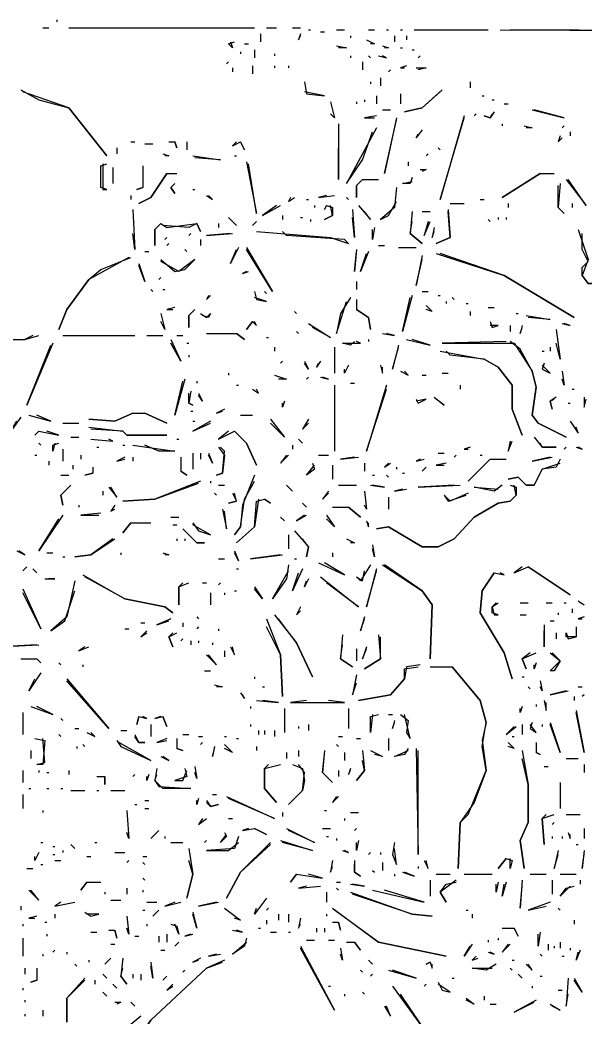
# Model space of a CAD drawing. Extents: x 0 to 16407, y 159 to 1115.
# Drawn here: x 1084.4 to 1155.1, y 842.6 to 967.5 of the extents above; entities that cross this region are included whole.
import ezdxf

# ---------------------------------------------------------------- set-up
doc = ezdxf.new("R2010")
doc.units = 0
doc.layers.add('RASTER_VECTOR_LINEWORK', color=5, linetype='CONTINUOUS')

msp = doc.modelspace()

# ---------------------------------------------------------------- linework, layer by layer
at = {"layer": 'RASTER_VECTOR_LINEWORK'}
for points in [[(1089, 967.5), (1089, 967.25)], [(1087.25, 966.5), (1088, 966.5)], [(1090.5, 966.5), (1113.75, 966.5)], [(1114.5, 965.75), (1114.5, 964.75)], [(1115.25, 966.5), (1116.5, 966.5)], [(1118.5, 966.5), (1119.5, 966.5)], [(1119.5, 965.75), (1119.25, 965), (1119.5, 965.5)], [(1120.5, 966.25), (1120.75, 966.25)], [(1122, 966), (1122.5, 966)], [(1124, 966.25), (1125, 966.25)], [(1125.75, 965.5), (1125.75, 965.25)], [(1128, 966.25), (1128.75, 966.25)], [(1130.25, 966.25), (1130.5, 966.25)], [(1131.25, 965.5), (1131.25, 964.75)], [(1132, 966.25), (1132.25, 966.25)], [(1132.75, 965.5), (1132.75, 965)], [(1133.75, 966.25), (1143, 966.25)], [(1144.5, 966.25), (1249.25, 965.75), (1250.5, 965), (1249.25, 749.75), (1250.5, 965), (1249.25, 965.75), (1145.75, 966.25)], [(1110.75, 964.75), (1111, 964), (1110.5, 964.5), (1111.25, 964.75)], [(1112.5, 964.5), (1113, 964.5)], [(1124, 964.25), (1125.25, 964), (1124.25, 964)], [(1127.75, 965), (1128.75, 964.5), (1128.25, 964.5)], [(1129.75, 964.25), (1130.5, 964), (1130, 964)], [(1112, 963.5), (1112, 963.25)], [(1113.75, 963.75), (1113.75, 962.75)], [(1116.25, 963.25), (1116.25, 963)], [(1125.75, 963), (1125.75, 962.75)], [(1128, 963), (1128.25, 962.75)], [(1129.25, 963), (1130.25, 962.75), (1129.75, 963)], [(1132, 964), (1132.25, 964)], [(1133.5, 963.75), (1133.75, 963.75)], [(1134.5, 963), (1134.25, 962.75)], [(1110.5, 962.25), (1110.25, 962)], [(1113.5, 961.75), (1113.5, 960.75)], [(1116.25, 961.75), (1116.25, 961.5)], [(1118, 961.75), (1118, 961.5)], [(1127.25, 962.25), (1127.25, 961.25)], [(1132.75, 961.75), (1132, 961.5), (1132.5, 961.5)], [(1111, 961.5), (1111, 961)], [(1130.75, 961.25), (1130.5, 961)], [(1134, 961.5), (1135.25, 961.5), (1134.25, 961.25)], [(1120, 959.75), (1120.25, 958.25), (1122.5, 958), (1120, 958.5)], [(1128.25, 959.75), (1128.25, 959.5)], [(1129.5, 960.25), (1129.5, 959.25)], [(1140.75, 959.75), (1140.75, 959)], [(1084.5, 958.75), (1086.75, 957.5), (1090.5, 956.5), (1095.25, 950.5), (1090.5, 956.5), (1084.75, 958.5)], [(1129, 958), (1129, 957)], [(1132, 958.25), (1132, 957)], [(1137.25, 958.75), (1134.75, 956.5), (1132.5, 956), (1134.75, 956.5), (1137, 958.5)], [(1142.25, 958), (1142.5, 958)], [(1123.25, 957.25), (1123.75, 955.25), (1123.25, 955.75)], [(1126.5, 957.25), (1126.5, 957)], [(1127.5, 957.5), (1127.5, 957.25)], [(1143.5, 957.5), (1143.75, 957.5)], [(1145, 957), (1145.5, 957)], [(1129, 955.5), (1127.5, 955.25), (1128.75, 955.25)], [(1129.75, 956.25), (1130.75, 956.25)], [(1140, 955.5), (1137, 945), (1140, 955.25)], [(1141.5, 955.75), (1141.25, 955.5)], [(1143.75, 956), (1143.25, 955.25), (1142.5, 955.5), (1143.25, 955.25), (1143.5, 955.75)], [(1148.5, 956.25), (1152.5, 955.25), (1148.75, 956.25)], [(1124.25, 954.5), (1124.25, 947.5), (1124.25, 951.5)], [(1131.5, 955.25), (1130, 948.25), (1131.5, 955)], [(1144.75, 954.5), (1144.75, 954.25)], [(1147.5, 954.25), (1148.5, 954), (1147.75, 954)], [(1152.5, 954.25), (1152.25, 954)], [(1129, 954), (1125.25, 947), (1127.25, 950), (1128.5, 953.5)], [(1134.75, 953.75), (1134, 952.75), (1134.25, 953.25)], [(1152, 953), (1151.75, 952.25), (1152.25, 952.75)], [(1153.25, 953.5), (1153.25, 953)], [(1098.25, 952.25), (1098.75, 952.25)], [(1100, 952), (1101, 952)], [(1103, 952.25), (1103.75, 952.25), (1104, 951.5), (1103.75, 952.25)], [(1105.25, 952.25), (1105.25, 951.25)], [(1111.5, 952.25), (1111, 951.75), (1112, 952.25), (1112.5, 951.25), (1112, 952.25)], [(1096.5, 951.5), (1096.5, 950.75)], [(1102.25, 950.75), (1103, 950.5), (1102.5, 950.5)], [(1106, 950.5), (1109.5, 950), (1106.25, 950.25)], [(1111.25, 950.5), (1111.5, 950.5)], [(1135.5, 950.75), (1135.25, 950.5)], [(1136.75, 951.5), (1137, 951.25)], [(1094.75, 949.5), (1094.75, 946.25), (1095.25, 946.25), (1094.5, 946.5), (1094.5, 949.25), (1095.25, 949.5)], [(1099.75, 949.25), (1099.75, 946.5), (1099, 946.25), (1099.75, 946.5)], [(1112.75, 949.75), (1114, 943.25), (1113, 949.5)], [(1133, 949.75), (1133, 949.25)], [(1096, 949), (1096, 947)], [(1102.75, 948.25), (1100.75, 945.25), (1099.25, 944.5), (1100.75, 945.25), (1102.75, 948.25), (1104, 948.25)], [(1134.5, 948.75), (1135.25, 948.75), (1134.75, 948.5)], [(1149.5, 948.25), (1144.75, 945.25), (1149.5, 948.25), (1151.25, 948.25)], [(1103.75, 947), (1103.25, 946.5), (1103.75, 945.75), (1103.25, 946.5)], [(1127.25, 947.5), (1126.5, 946.75), (1126.5, 945.25), (1126.5, 946.75), (1127.25, 947.5), (1129.25, 947.5)], [(1133.5, 947.75), (1133.25, 947), (1132.25, 947), (1133.5, 947.25)], [(1152, 947), (1151.75, 944), (1152.5, 943.25), (1151.75, 944), (1151.75, 946.75)], [(1152.75, 947.5), (1155.25, 944.25), (1153, 947.5)], [(1098.25, 945.5), (1098.25, 945)], [(1106, 946.25), (1106.25, 946.25)], [(1107.75, 945.5), (1108.5, 945), (1108, 945.5)], [(1122.75, 945.5), (1121.75, 945.25), (1123.75, 945.5)], [(1131.5, 946.5), (1131.25, 944), (1129.5, 942.5), (1130.5, 943), (1131.5, 944.75)], [(1116.5, 944.25), (1114.75, 943), (1117, 944.25)], [(1118.25, 945.25), (1118, 944.75), (1118.75, 945.25)], [(1120.25, 945), (1120.5, 945)], [(1121.25, 944.25), (1121.25, 944)], [(1122.75, 944.25), (1122.5, 943.75), (1122.75, 944.25), (1123.5, 944), (1123.5, 943), (1122.5, 942.5), (1123.5, 943), (1123.25, 944.25)], [(1125.25, 945.25), (1125.5, 945)], [(1126.75, 944.25), (1128.25, 942.5), (1127.5, 943.5)], [(1138.25, 944.5), (1140, 944.5)], [(1142, 945), (1142.5, 945)], [(1145.5, 944.5), (1145.5, 944)], [(1153.5, 944.5), (1153.5, 944)], [(1098.5, 943.75), (1098.75, 938.75), (1098.5, 940.75)], [(1117.25, 943), (1117.25, 942.5)], [(1126, 943.75), (1126.25, 940.25), (1126, 942.75)], [(1133.5, 943.5), (1133.25, 940.75), (1134.75, 939.5), (1133.25, 940.75), (1133.5, 942.25)], [(1134.75, 943.5), (1135.75, 943.5)], [(1138, 943.75), (1138.25, 940.25), (1136.5, 939.5), (1138.25, 940.25), (1138, 943.5)], [(1102, 942), (1101.25, 941.25), (1101.25, 939.25), (1101.25, 941.25), (1102, 942), (1102.75, 941.5), (1106.5, 942), (1107, 941), (1106.5, 942), (1105.5, 941.5), (1102.25, 941.75)], [(1109.25, 942), (1109.25, 941.5)], [(1110.5, 942.75), (1111.5, 941.75)], [(1114, 942.25), (1113.5, 941.75)], [(1119.5, 942.75), (1119.75, 942.75)], [(1120.75, 942.5), (1120.75, 942.25)], [(1135.5, 942.25), (1135, 940.5), (1135.75, 942.25)], [(1143, 942.5), (1143.25, 942.25)], [(1144.25, 942.75), (1144.25, 942.5)], [(1145.25, 942.75), (1145.25, 942.5)], [(1105.75, 940.75), (1105.5, 940.5)], [(1110.75, 940.75), (1107.75, 940.5), (1111, 940.75)], [(1114, 941), (1123.25, 940.25), (1125.5, 939.5), (1125, 940), (1117.75, 940.5), (1117.25, 941)], [(1128.75, 941.5), (1128.5, 940), (1128.5, 941.25)], [(1136.25, 941.5), (1136, 940.25), (1136.25, 941)], [(1154.25, 941.25), (1155.5, 937.5), (1154.75, 935.5), (1155.5, 934.5), (1157.5, 934.5), (1159, 933.25), (1161.25, 933.5), (1159, 933.25), (1157.5, 934.5), (1155.5, 934.5), (1154.75, 935.5), (1154.75, 936.5), (1155.5, 937.25), (1154.75, 938.75), (1154.75, 940.75)], [(1102.75, 940.25), (1102.5, 940)], [(1103, 939.5), (1102.75, 939.25)], [(1107, 940), (1107, 939.25)], [(1129.25, 939.25), (1130, 939.25)], [(1100, 938.5), (1100.5, 938.5)], [(1105, 938.75), (1105.25, 938.5)], [(1111.75, 939), (1110.75, 937), (1111.5, 938.75)], [(1112.75, 939), (1116, 933.5), (1112.75, 938.75)], [(1126.5, 938.75), (1126.25, 936), (1126.5, 938.5)], [(1128, 938.5), (1127, 936), (1127.75, 938.25)], [(1131.75, 939), (1134, 939)], [(1134.75, 938), (1134, 934.25), (1134.75, 937.5)], [(1136.5, 938.25), (1145, 935.5), (1153.75, 930.25), (1145, 935.5), (1137, 938.25)], [(1098, 937.75), (1093, 935), (1090.25, 931.25), (1089.25, 928.75), (1090.25, 931.25), (1093, 935), (1094.5, 936.25), (1098.25, 937.75)], [(1099.25, 937), (1100, 934.75), (1099.25, 936.75)], [(1102, 937.5), (1103.75, 936), (1105, 936.25), (1106.25, 937.5), (1104.25, 936), (1102, 937.25)], [(1112.75, 936), (1112.25, 935.75), (1113, 936)], [(1102, 935.25), (1101.75, 935)], [(1126.5, 934.75), (1126.5, 933.75)], [(1100.75, 933.75), (1101, 933.5)], [(1102.25, 933.75), (1102.5, 933.75)], [(1108, 933), (1107.75, 932.5), (1108.25, 933)], [(1113.75, 933.5), (1114, 932.5), (1115.25, 932.25), (1113.75, 932.75)], [(1115, 933.5), (1115.25, 933.25)], [(1133.5, 933), (1132.25, 928.5), (1133.25, 932.75)], [(1134.75, 933.5), (1135.5, 933.5)], [(1136.75, 933), (1137, 933)], [(1125.75, 932.75), (1124.5, 930.75), (1124, 928.25), (1125.25, 932.25)], [(1126.5, 932.5), (1126.5, 931.25), (1128, 930.25), (1128.25, 928.75), (1128, 930.25), (1126.5, 931.25)], [(1135.25, 931.75), (1136, 931), (1135.25, 931.25)], [(1137.75, 932.25), (1137.75, 932)], [(1138.5, 932.75), (1138.75, 932.5)], [(1140.25, 932), (1140.5, 932)], [(1102, 930.75), (1102.5, 928.75), (1102, 929.75)], [(1103.75, 931.5), (1102.75, 931.25), (1103.5, 931.25)], [(1106.25, 931.25), (1105.5, 930.5), (1105.5, 929), (1105.5, 930.5)], [(1107, 930.75), (1107.75, 930.25), (1108.25, 930.75), (1108, 930.25), (1107.25, 930.5)], [(1118.75, 931), (1119, 930.75)], [(1140.75, 931), (1140.75, 930.5)], [(1143, 931.5), (1143.75, 931.5)], [(1146.5, 930.75), (1146.75, 930.75)], [(1147.75, 930.5), (1150.75, 930), (1148, 930.25)], [(1113.5, 929.75), (1112.75, 928.75), (1113.5, 929.75), (1114, 929.25), (1113.75, 929.75)], [(1120.5, 929.5), (1123.25, 927.75), (1121, 929)], [(1143.25, 929.75), (1143.5, 929), (1144.25, 929.25), (1143.25, 929.25)], [(1145.75, 929.25), (1145.75, 928.5)], [(1147.25, 929.25), (1147, 928.25), (1147.25, 929)], [(1152.25, 929.5), (1153.25, 929.25), (1152.5, 929.5)], [(1086, 928), (1085, 927.5), (1071, 927.25), (1085, 927.5), (1086.75, 928)], [(1089.75, 928), (1098.75, 928)], [(1100.25, 928), (1102.25, 928)], [(1104, 928), (1104.75, 928)], [(1107.75, 928.25), (1111.5, 928.25), (1112.5, 927.5), (1111.5, 928.25)], [(1119, 928.5), (1119.25, 928.25)], [(1129.75, 928.25), (1131.25, 928), (1130.25, 928.25)], [(1151.5, 928.75), (1152, 925), (1151.5, 927)], [(1088.5, 927), (1085.25, 919.25), (1088.25, 926.75)], [(1103.25, 927.5), (1104.5, 924.75), (1103.25, 927)], [(1105.25, 927), (1105.5, 927)], [(1115.25, 927.75), (1115.5, 927.75)], [(1126.25, 927.25), (1125.75, 926.75), (1124.75, 927), (1127, 927), (1126.5, 927.25)], [(1128, 927.5), (1128, 927.25)], [(1131.75, 926.75), (1131, 923.75), (1131.75, 926.5)], [(1132.75, 927.5), (1135.75, 926.75), (1133.5, 927.5)], [(1145.25, 927.25), (1137.25, 927), (1146.25, 927), (1148.5, 923.5), (1149, 921.5), (1148.5, 918), (1149.25, 917), (1152.75, 915.25), (1149.25, 917), (1148.5, 918), (1149, 921.5), (1148.5, 923.5), (1147, 926.25), (1145.75, 927.25)], [(1105.5, 925.5), (1105.5, 925.25)], [(1116.25, 926.5), (1116.25, 926)], [(1123.75, 926.5), (1123.75, 923.25)], [(1137, 926), (1142.5, 925), (1144.25, 924), (1146, 921.75), (1146, 918.75), (1147.25, 915.5), (1146, 918.75), (1146, 921.75), (1144.25, 924), (1142.5, 925), (1138.25, 925.5), (1137.75, 926)], [(1149.75, 926), (1150, 926)], [(1150.75, 926.5), (1150.75, 926)], [(1117.25, 924.75), (1117, 924.5)], [(1120, 924.75), (1120.5, 923.75), (1120, 924.5)], [(1122, 924.75), (1121.5, 924), (1121.75, 924.5)], [(1125.5, 924.25), (1125, 923.25), (1125, 923.75)], [(1129.5, 924.25), (1129.75, 923.25), (1129.75, 924)], [(1150, 924.5), (1149.75, 923.75), (1150.75, 923.25), (1149.75, 924.25)], [(1110.5, 923.25), (1110.5, 923)], [(1116.25, 923), (1117.75, 922.5), (1116.75, 922.5)], [(1132, 923.5), (1133, 923), (1132.5, 923.5)], [(1134.75, 923), (1135.25, 923)], [(1137.25, 923.25), (1138, 923.25)], [(1152.25, 923.5), (1152.5, 921.75), (1152.25, 922.5)], [(1105, 922.5), (1103.75, 918), (1104.75, 922.25)], [(1106.5, 922.25), (1106.5, 922)], [(1111.5, 921.75), (1111.75, 921.75)], [(1120.5, 922.75), (1120.25, 922.5)], [(1122, 922.75), (1123, 922.5), (1122.25, 922.75)], [(1123.75, 921.75), (1123.75, 913.5)], [(1125.75, 922), (1126.25, 922)], [(1130.25, 921.75), (1127.75, 913.5), (1130.25, 921.25)], [(1139.5, 921.75), (1139.5, 921.25)], [(1105.75, 921), (1105.5, 919.5), (1106, 919.25), (1105.5, 919.5), (1105.5, 920.75)], [(1106.75, 920.75), (1107.25, 919.75), (1106.75, 920.5)], [(1113.5, 921.25), (1114.25, 920.75), (1114, 921.25)], [(1153.5, 921.25), (1153.75, 921.25)], [(1117.5, 919.75), (1117.25, 919), (1117.25, 919.5)], [(1134, 920), (1134.25, 919.5), (1135.25, 920), (1134, 919.75)], [(1136.25, 920.25), (1137.5, 919.25), (1136.5, 920)], [(1151.5, 920.25), (1150.75, 919.75), (1151, 918.75), (1150.75, 919.75), (1151.25, 920)], [(1153, 919.5), (1153.25, 919.5)], [(1155, 920.25), (1155, 919), (1155.25, 920)], [(1085.5, 918), (1088.25, 917.25), (1086.5, 918)], [(1098.5, 918.25), (1096.25, 917.25), (1093, 917.5), (1096.25, 917.25), (1098.5, 918.25), (1100, 918.25), (1102.75, 917), (1100, 918.25)], [(1105.75, 918.5), (1106, 918.5)], [(1110, 918.75), (1109, 918.25), (1109.75, 918.5)], [(1112, 918), (1113.5, 918)], [(1084.5, 917.75), (1083.25, 916), (1084, 917.25)], [(1089.75, 917), (1091.75, 917)], [(1108.25, 917.25), (1106, 916), (1108.25, 917)], [(1106, 917.25), (1106.25, 917.25)], [(1115.75, 917.5), (1117.5, 915.25), (1115.75, 917)], [(1120.5, 917.5), (1119.75, 916.25), (1120.5, 917)], [(1153.25, 917.25), (1154.25, 915.75), (1154, 916.5)], [(1086.75, 916), (1086.25, 915.5), (1086.75, 916), (1089.25, 915.5), (1087.75, 916)], [(1093, 916.5), (1097.25, 916), (1097.75, 915.5), (1102.75, 915.5), (1097.75, 915.5), (1097.25, 916), (1093.25, 916.25)], [(1110.5, 916), (1109.25, 915), (1111.25, 916), (1112.75, 914.5), (1114, 911.75), (1112.75, 914.5), (1111.25, 916)], [(1086.75, 914.5), (1087, 914.25)], [(1088.75, 914.5), (1088.5, 913.5), (1088.5, 914.25), (1089.25, 914.5)], [(1090.75, 915.25), (1091.75, 915.25)], [(1093.25, 915), (1096, 914.75), (1095.5, 915)], [(1097.25, 914.25), (1097.5, 914.25)], [(1098.5, 914.25), (1103.75, 913.5), (1101.75, 913.5), (1100, 914.25)], [(1104, 915), (1104.25, 915)], [(1118.5, 914.25), (1118.5, 913.75)], [(1119.25, 915), (1119.75, 914.5)], [(1145.75, 914.75), (1145.5, 913.5), (1146, 914.75)], [(1148.75, 915.25), (1149.75, 914), (1151.5, 914), (1149.75, 914), (1149.5, 914.5)], [(1086.25, 913), (1086.5, 913)], [(1089.75, 913.75), (1089.75, 912.25)], [(1092, 913), (1092, 912.5)], [(1094, 914), (1094.25, 914)], [(1106, 913.25), (1106, 911.25)], [(1107, 913.25), (1107, 912.5)], [(1108, 913.25), (1108.5, 912), (1108, 913)], [(1109.25, 914), (1110, 913), (1109.75, 910.75), (1109, 910.5), (1109.75, 910.75), (1110, 913.5), (1109.5, 914)], [(1117.75, 913), (1117, 912), (1118, 913)], [(1121.75, 913), (1123, 913)], [(1136.75, 913.25), (1137.5, 913.25)], [(1139, 913), (1138.75, 912.75)], [(1140.75, 914), (1140, 913.75), (1140.5, 913.75)], [(1142, 913), (1142.25, 913)], [(1152.75, 914), (1152.5, 913.75)], [(1154, 914), (1154.75, 913.75), (1154.25, 914)], [(1088, 912.25), (1088, 911.75)], [(1091, 911.75), (1091, 911.25)], [(1097.5, 912.75), (1096.5, 912.25), (1097.5, 912.5)], [(1098.5, 912.75), (1098.5, 912.25)], [(1104.5, 912.75), (1104.5, 911), (1105.25, 910.5), (1104.5, 911)], [(1121, 912), (1121.25, 911.25), (1120.25, 910.5), (1121.25, 911.75)], [(1123.5, 911.75), (1123.5, 910)], [(1126.25, 912.75), (1124.5, 912.5), (1126.75, 912.75)], [(1127.5, 912), (1127.5, 911)], [(1130.5, 912), (1130, 911.5), (1130.75, 912)], [(1134.5, 912.5), (1134, 912.25), (1135, 912.5)], [(1137.75, 912), (1136.5, 911.75), (1137.5, 911.75)], [(1143.25, 912.5), (1140.5, 909.75), (1143.25, 912.5), (1145.25, 912.5)], [(1152, 912.5), (1151.5, 911.5), (1149.75, 911.25), (1148.75, 909.25), (1147.75, 909.25), (1146.75, 910.25), (1145.5, 910), (1146.75, 910.25), (1147.75, 909.25), (1148.75, 909.25), (1149.75, 911.25), (1152, 912)], [(1150.75, 912.75), (1148.5, 912.25), (1151, 912.75)], [(1089.5, 910.5), (1090.5, 910.5)], [(1093.5, 911.5), (1093.5, 910.75), (1092.5, 910.5), (1093.5, 910.75)], [(1113.75, 910.5), (1112.25, 906.75), (1112, 904), (1111.25, 903), (1112, 904), (1112.5, 907.5), (1113.75, 909.75)], [(1128.5, 910.5), (1128.75, 910.5)], [(1130.25, 910.5), (1130.5, 910.25)], [(1131.5, 911.5), (1131.5, 911.25)], [(1132.25, 910.75), (1132.5, 910.75)], [(1135.25, 911.5), (1134.75, 911)], [(1090.75, 909.25), (1089.5, 908), (1089.75, 906.75), (1089.5, 908), (1090.5, 909)], [(1107, 909.75), (1101.25, 907.5), (1097.25, 907.25), (1101.25, 907.5), (1106.75, 909.5)], [(1108.25, 909.75), (1108.25, 909.5)], [(1109.25, 909.25), (1110, 909.25)], [(1117.75, 909.25), (1118.5, 908.5)], [(1124.25, 909.25), (1126.5, 909.25)], [(1128.25, 909.25), (1130, 909), (1128.5, 909.25)], [(1145.75, 909.25), (1146.5, 909), (1146.5, 908), (1145.75, 907.25), (1144.25, 907), (1141.25, 905.25), (1138.75, 902.5), (1136.75, 901.5), (1134.75, 901.5), (1130.5, 904), (1129, 903.75), (1130.5, 904), (1134.75, 901.5), (1136.75, 901.5), (1138.75, 902.5), (1141.25, 905.25), (1144.25, 907), (1145.75, 907.25), (1146.5, 908), (1146.25, 909.25)], [(1138.75, 909.25), (1134.25, 909), (1139.5, 909.25)], [(1144.75, 909.25), (1143.75, 908.5), (1141.25, 909), (1144.25, 908.75)], [(1094.75, 908.5), (1094.75, 908)], [(1095.5, 909), (1096.5, 907.75), (1095.75, 909)], [(1108.75, 908.25), (1109, 908)], [(1111, 908.25), (1111.5, 907.25), (1110.5, 907), (1111.5, 907.25), (1111.25, 908.25)], [(1123, 908.5), (1122.25, 907.5), (1123, 908.25)], [(1127.5, 908.5), (1127.75, 906.25), (1127.5, 906.75)], [(1132.25, 908.75), (1131.25, 908.5), (1132.75, 908.75)], [(1140.5, 908.25), (1138.25, 907.25), (1137.5, 908), (1138, 907.25), (1140.25, 908)], [(1091.75, 906.75), (1091.75, 906.5)], [(1096.25, 906.75), (1095.75, 906), (1096.25, 906.25)], [(1114.25, 907.5), (1113.75, 904), (1111.5, 902), (1113.75, 904), (1114, 907.25), (1115, 907.5), (1115.75, 907), (1115, 907.5)], [(1119.75, 907), (1120.25, 906.5)], [(1130.5, 907.75), (1130.5, 906.25)], [(1089.75, 905.5), (1086.75, 901), (1089.25, 905)], [(1094.5, 905.75), (1092, 905.5), (1094.25, 905.5)], [(1109.75, 906.25), (1110.25, 903.75), (1110, 906)], [(1120, 905.5), (1119, 904.75), (1120.25, 905.5)], [(1122.75, 905.5), (1123.75, 904), (1122.75, 905)], [(1123.5, 906.5), (1125.5, 906.5), (1127, 905.25), (1125.5, 906.5)], [(1098.25, 904.5), (1097.25, 903.25), (1098.25, 904.5), (1100.75, 904.5)], [(1103.25, 905.25), (1104.25, 905.25)], [(1103.5, 904.25), (1104, 904.25)], [(1106, 904.5), (1106.75, 903.5), (1108.25, 903), (1106, 904.25)], [(1117, 905.25), (1117.5, 904.75)], [(1127.75, 904.75), (1128, 904), (1128, 904.5)], [(1104.75, 903.75), (1106.5, 902), (1107.5, 902), (1106.5, 902)], [(1118, 903), (1118, 901.25)], [(1118.75, 903.5), (1120.5, 901.5), (1120.25, 900.25), (1120.5, 901.5), (1119.75, 902.5)], [(1096, 902.5), (1093.25, 900.5), (1091.25, 900.25), (1093.25, 900.5), (1096.25, 902.5)], [(1104, 902.5), (1104, 902.25)], [(1105, 902.5), (1105, 902.25)], [(1125.25, 902.5), (1126.25, 902), (1125.75, 902)], [(1128.5, 901.75), (1128.75, 900.25), (1128.5, 901.25)], [(1084, 901), (1085, 900.5), (1084.25, 901)], [(1087.75, 900.75), (1088.5, 900.75)], [(1097, 900.75), (1097, 900.5)], [(1102.25, 900.75), (1103, 900.5), (1102.5, 900.5)], [(1111.25, 901), (1111.75, 899.75), (1111.25, 900.75)], [(1117, 900.5), (1113.25, 900), (1117.25, 900.5)], [(1123.5, 900.75), (1123.5, 900.25)], [(1089.75, 900.25), (1090, 900.25)], [(1109.25, 900), (1110, 900)], [(1118, 899.25), (1117.75, 897.5), (1116, 895), (1118, 898.5)], [(1118.75, 900), (1119, 900)], [(1121.75, 899.5), (1125, 898), (1122.5, 899.5)], [(1128.25, 899.25), (1127, 897.25), (1126.5, 897.75), (1127.25, 897.25), (1127.5, 898.5)], [(1129.75, 899.25), (1134.75, 896), (1136, 894.25), (1135.75, 887.5), (1136, 894.25), (1134.75, 896), (1130, 899.25)], [(1085.25, 899), (1084.75, 898.5)], [(1086, 898.75), (1086.5, 898.25)], [(1092.25, 898), (1097.5, 895), (1102.5, 894), (1103.5, 893.25), (1102.5, 894), (1097.5, 895), (1092.5, 897.75)], [(1111.5, 898.75), (1111.75, 898.75)], [(1119.75, 898.75), (1118.5, 896), (1119.25, 898.25)], [(1129, 898.75), (1127.75, 894), (1129, 898.5)], [(1143.75, 898.25), (1142.25, 896), (1142, 893.25), (1145, 888.25), (1146, 885), (1145, 888.25), (1142, 893.25), (1142.25, 896), (1143.75, 898.25), (1145, 898), (1144.5, 898.25)], [(1147.25, 899), (1146.25, 898.25), (1148, 899), (1153.25, 895.5), (1148, 899)], [(1087.5, 897.5), (1088.75, 897.5), (1088, 897.5)], [(1091.25, 897.25), (1090.25, 892.75), (1088.25, 891), (1090, 892.25), (1091.25, 896)], [(1104.75, 897), (1104.25, 896.5), (1104.25, 894.25), (1104.25, 896.5), (1105.5, 897)], [(1107.25, 897), (1107.75, 897)], [(1109.5, 897), (1109.25, 896.75)], [(1120.5, 897.5), (1120, 896.5), (1120.25, 897.25)], [(1122, 897.75), (1126.75, 894), (1122.75, 897)], [(1084.75, 896.25), (1087, 891.25), (1084.75, 895.75)], [(1108.25, 895.75), (1108.25, 894.25)], [(1110, 895.75), (1110, 895.5)], [(1111.25, 896), (1111.5, 896)], [(1113.75, 896.5), (1114.75, 895), (1113.75, 896.25)], [(1144, 894.5), (1143.5, 894), (1143.75, 893), (1144.25, 893), (1143.5, 893.25), (1143.5, 894), (1144.25, 894.5)], [(1147, 894.5), (1148, 894.5)], [(1150.25, 894.5), (1151, 894.5)], [(1152.5, 894.5), (1152.75, 894.5)], [(1154.25, 894.75), (1155, 894.25), (1154.5, 894.5)], [(1116.25, 893), (1119, 889.5), (1121, 885.25), (1119, 889.5), (1116.75, 892.5)], [(1119.5, 894), (1119, 893), (1119.5, 893.5)], [(1147, 893), (1147.75, 893)], [(1151.75, 893.25), (1151.75, 893)], [(1153.5, 893.75), (1153.5, 893.25)], [(1099.5, 892), (1100, 892)], [(1103.25, 892.5), (1101.5, 891.75), (1103, 892.25)], [(1104.75, 892), (1104.75, 891.5)], [(1106.5, 892.75), (1106.75, 892.5)], [(1115.25, 892.5), (1117, 888), (1117.25, 882.75), (1117, 888), (1115.25, 891.5)], [(1127.5, 892.75), (1127, 891), (1127.5, 892.5)], [(1150, 891.75), (1150, 889), (1150, 891)], [(1150.75, 892.25), (1151.25, 892.25)], [(1155, 892.75), (1154.25, 892.5), (1154.75, 892.5)], [(1097.5, 891.25), (1098, 891.25)], [(1100.25, 891), (1099.5, 890.25), (1100.25, 890.75)], [(1103.5, 890.75), (1103, 890.25), (1103.5, 889), (1103, 890.25), (1104, 890.75)], [(1106.75, 891.5), (1106.5, 891.25)], [(1109.25, 891.25), (1109.25, 891)], [(1124.75, 890.5), (1124.5, 887.5), (1126, 886.5), (1124.5, 887.5), (1124.75, 889.25)], [(1129.25, 890.5), (1129.5, 887.5), (1127.5, 886.25), (1129.5, 887.5), (1129.5, 890.25)], [(1151.5, 890.75), (1151.5, 890)], [(1154, 891.5), (1154, 890.25), (1152.75, 890.25), (1152.75, 890.75), (1153, 890), (1154, 890.25)], [(1086.5, 889.25), (1081.75, 889), (1078.25, 887.5), (1081.75, 889), (1086.75, 889.25)], [(1104.75, 890), (1104.5, 889.75)], [(1105.75, 889.75), (1105.75, 889.25)], [(1106.75, 889.75), (1106.75, 889.5)], [(1108.5, 889.5), (1108.5, 889.25)], [(1092.5, 889), (1091.75, 888.5), (1093, 889)], [(1107.75, 888), (1109, 886.75), (1108, 888)], [(1110, 888.5), (1110, 887.75)], [(1110.75, 889), (1111.25, 888), (1111, 889)], [(1126.5, 888.75), (1126.5, 887.25)], [(1127.75, 889), (1127.25, 887.5), (1127.75, 888.75)], [(1148.25, 888.25), (1147.25, 887.5), (1147.75, 886.25), (1147.25, 887.5), (1149, 888.25)], [(1150.75, 888.25), (1152, 887.25), (1151.25, 886), (1150.75, 886), (1152, 887.25), (1151, 888.25)], [(1084.5, 887.5), (1086.5, 887.5), (1087, 887), (1086.5, 887.5)], [(1089.25, 887), (1089.5, 886.75)], [(1092.25, 886.75), (1092.25, 886.5)], [(1134.5, 886.75), (1132.75, 886.5), (1132.5, 885), (1130.75, 883), (1126.75, 882.25), (1130.75, 883), (1132.5, 885), (1132.5, 886.25), (1134.25, 886.5)], [(1149, 887), (1148.75, 886.25), (1148.75, 886.75)], [(1087, 885.75), (1085.5, 883.5), (1086.25, 885)], [(1107.5, 886), (1108.25, 886)], [(1126.5, 885.5), (1126, 883), (1126.5, 884.5)], [(1135.75, 886.5), (1138.5, 886.5), (1142, 882.25), (1142.75, 879.5), (1142.25, 877.25), (1142.75, 873.5), (1141.25, 869.5), (1139.5, 867), (1139.25, 861.25), (1139.5, 867), (1140.5, 868), (1142.75, 873.5), (1142.25, 876.5), (1142.75, 879.5), (1142, 882.25), (1138.5, 886.5)], [(1090.25, 885), (1095.5, 878.75), (1090.25, 884.75)], [(1108.75, 884.25), (1109.75, 884), (1109, 884)], [(1113.75, 885.25), (1113.75, 885)], [(1147.25, 885.25), (1147.5, 885.25)], [(1149.5, 884.75), (1149.75, 883.5), (1149.5, 884)], [(1112, 883.25), (1112.5, 882.5), (1112.25, 883)], [(1114.75, 884), (1115, 884)], [(1148, 884), (1148.25, 883.75)], [(1152.75, 883.5), (1150.75, 883), (1153, 883.5)], [(1154.25, 884), (1154.75, 884)], [(1155, 883), (1154.75, 882.75)], [(1114, 882.25), (1116.75, 882), (1114.75, 882.25)], [(1120.25, 882.25), (1118.25, 882), (1125, 882), (1123, 882.25)], [(1149, 881.75), (1149, 881.5)], [(1150, 882.25), (1150.25, 881), (1150.25, 882)], [(1153.75, 882.75), (1153.75, 882.25)], [(1084.75, 880.75), (1084.75, 878)], [(1085.75, 881.5), (1088.5, 880.5), (1086.5, 881.5)], [(1113.25, 881.5), (1113.25, 881.25)], [(1117.5, 881.25), (1117.5, 878.25)], [(1125.5, 881.25), (1125.5, 878.75)], [(1128.5, 880.5), (1128.25, 878.25), (1128.25, 880.25), (1129.25, 880.5)], [(1130.5, 880.5), (1131, 880.5)], [(1132, 880.5), (1133, 879.75), (1132.75, 878.25), (1133.25, 877.5), (1132.5, 880.5)], [(1147.25, 881.5), (1147, 880.75), (1147, 881.25)], [(1154, 881), (1155, 875.75), (1154, 880.75)], [(1089.5, 880), (1089.75, 879.75)], [(1099.25, 880.25), (1099, 879.25), (1099.25, 880.25), (1100.25, 880), (1099.75, 880.25)], [(1100.75, 879.25), (1100.75, 877.75)], [(1102, 880.25), (1101.25, 880), (1102.25, 880.25), (1102.75, 879), (1102.25, 880.25)], [(1113.25, 879.25), (1113.25, 879)], [(1120.5, 879.25), (1120.5, 878.5)], [(1131.25, 879.75), (1131, 878.75), (1131.25, 879.5)], [(1147.25, 879.25), (1147.25, 878)], [(1148.5, 879.5), (1148.25, 878.75), (1149, 878.25), (1148.25, 879.25)], [(1149.75, 879.25), (1149.75, 879)], [(1150.75, 879.5), (1152, 875.75), (1150.75, 879.25)], [(1089.25, 878), (1089.5, 877.75)], [(1091.25, 878.75), (1091.75, 878.75)], [(1092.75, 878.25), (1093.75, 877.75), (1093.25, 878.25)], [(1097, 878.5), (1097.75, 878.5)], [(1098.75, 878), (1099.25, 877), (1100, 877), (1099.25, 877), (1098.75, 877.75)], [(1104.75, 878), (1105.5, 878)], [(1114.25, 878.5), (1114.25, 878)], [(1115, 878.5), (1115, 878)], [(1116.25, 878.5), (1116.25, 877.75)], [(1119.25, 879), (1119.25, 878.75)], [(1146.25, 879), (1145.25, 878), (1146.5, 879)], [(1086.25, 877.5), (1087.5, 877.25), (1087.25, 874.25), (1086.5, 874.25), (1087.5, 874.5), (1087.25, 877.5)], [(1092.25, 876.75), (1092.5, 876.5)], [(1096.5, 877.25), (1097, 876.5), (1100.75, 874.75), (1096.75, 877)], [(1102.75, 877.5), (1101.5, 877), (1102.75, 877.25)], [(1104, 877.5), (1104, 876.25), (1104.75, 876), (1104, 876.25)], [(1106.75, 877.75), (1107.25, 877.75)], [(1107.25, 877), (1107, 876.75)], [(1110, 877.75), (1110.25, 877.75)], [(1110, 876.75), (1111, 875.75), (1110, 876.25)], [(1111.5, 877.5), (1111.75, 877.5)], [(1124, 876.75), (1124.25, 876.5)], [(1124.25, 877.75), (1124.75, 877.75)], [(1126.5, 877.5), (1127, 877.5)], [(1130.5, 877.5), (1130.5, 876)], [(1145.5, 877), (1146.25, 876.25), (1145.5, 876.5)], [(1146, 877.75), (1146.25, 877.75)], [(1149, 877), (1149, 875.75), (1149.5, 875.5), (1149, 875.75)], [(1085.75, 876), (1085.75, 875)], [(1091.5, 876.5), (1091.5, 876.25)], [(1108.75, 876.5), (1108.5, 875.25), (1108.75, 876.25)], [(1114, 876.5), (1114, 876)], [(1117.75, 875.75), (1117.75, 875)], [(1119.25, 876), (1119.25, 875.25)], [(1122.5, 876), (1122.25, 873.25), (1123.5, 872), (1122.25, 873.25), (1122.5, 875.5)], [(1125, 875.75), (1125, 874.75)], [(1127.25, 876), (1127.5, 873.5), (1126.5, 872.25), (1127.5, 873.5), (1127.25, 874.75)], [(1128.25, 876), (1129.75, 875.25), (1128.75, 875.5)], [(1133, 876.25), (1132.5, 875.5), (1131.25, 875.25), (1133, 876)], [(1134, 876.25), (1134.25, 863), (1134.25, 876)], [(1147.25, 876), (1148, 871.75), (1148, 867), (1147, 864.75), (1147.5, 861.25), (1147, 864.75), (1148, 867), (1148, 871.75), (1147.25, 875)], [(1102, 875.25), (1103, 874.75), (1102.25, 875.25)], [(1115.5, 874.25), (1115, 873.75), (1115, 871.25), (1116.5, 869.5), (1115, 871.25), (1115, 873.75), (1117, 874.25)], [(1118.5, 874.25), (1119.75, 873.75), (1120, 872.25), (1119.75, 871), (1118, 869.25), (1119.75, 871), (1120, 873.25), (1119.25, 874.25)], [(1152.75, 875), (1154.25, 875)], [(1155, 874.25), (1155, 873.25)], [(1084.75, 873.5), (1084.75, 872)], [(1086.75, 873.5), (1086.75, 873.25)], [(1087.75, 873.25), (1088, 873.25)], [(1090.5, 873.5), (1090.5, 873)], [(1098.75, 873), (1098.5, 872.75)], [(1100.5, 873), (1100.25, 872.25), (1100.25, 872.75)], [(1101.5, 873.75), (1101.25, 872.25), (1101.75, 871.5), (1105.75, 871.25), (1102.25, 871.25), (1101.25, 872.25), (1101.5, 873)], [(1105, 873.75), (1105.25, 872.75), (1103.75, 872.25), (1104.75, 872.25), (1105.25, 873.5)], [(1106.25, 874), (1106.5, 872.5), (1106.25, 873.25)], [(1124.25, 873.5), (1124.25, 872.75)], [(1125.75, 873.75), (1125.5, 873), (1125.75, 873.5)], [(1150, 874), (1150.5, 874)], [(1094, 872.75), (1095, 872.75), (1095, 871.75), (1095, 872.75)], [(1152, 872), (1152, 868.75)], [(1084.75, 870.5), (1084.75, 868.75)], [(1085.5, 871.25), (1085.75, 871.25)], [(1087.75, 871.25), (1088, 871.25)], [(1089.5, 871.25), (1089.75, 871.25)], [(1090.75, 871), (1092.5, 871)], [(1094, 871), (1094.25, 871)], [(1095.75, 871), (1097.5, 871)], [(1108.5, 870.5), (1109, 870.5)], [(1098.75, 869.25), (1099, 869.25)], [(1100, 869.75), (1100.5, 869.75)], [(1106.75, 870), (1106.5, 869.25), (1106.5, 869.75)], [(1107.75, 869.75), (1108.25, 869), (1109.25, 869.25), (1108.25, 869), (1107.75, 869.5)], [(1110.25, 870.25), (1116.25, 867.5), (1110.5, 870)], [(1124, 870.25), (1123.5, 869.5), (1124.25, 870.25)], [(1087.25, 868.5), (1087.25, 868.25)], [(1097.75, 868.5), (1098, 865), (1097.75, 865.75)], [(1100, 868.75), (1100.5, 868.75)], [(1117.25, 868.25), (1117.25, 867.75)], [(1122.5, 868.5), (1122.75, 868.5)], [(1125.75, 868.25), (1126.75, 868.25)], [(1150.25, 868), (1149.75, 867.5), (1150, 864.25), (1149.75, 867.5), (1151.25, 868)], [(1152.75, 868), (1154.5, 868)], [(1107.25, 867.5), (1106.75, 866.75), (1107.75, 867.5)], [(1110.5, 867.5), (1111, 867.5)], [(1125, 867.5), (1125, 867.25)], [(1151.25, 867), (1151, 866.75)], [(1101.75, 866), (1100.75, 865), (1101.5, 865.75)], [(1110, 865.75), (1110.25, 865.25), (1109.5, 864.5), (1110.25, 865.5)], [(1113, 866.25), (1112.25, 866), (1113.75, 866.25), (1115.25, 865.5), (1113.75, 866.25)], [(1117.75, 866.25), (1121.25, 864.5), (1118, 866)], [(1122.25, 866.25), (1123.25, 866.25)], [(1126.5, 866.25), (1126.25, 866)], [(1153, 865.75), (1153.25, 865), (1153.25, 865.5)], [(1155, 866.25), (1155, 865)], [(1087, 864.5), (1087.25, 864.5)], [(1090.75, 864.25), (1091.25, 863.75)], [(1093.75, 864.5), (1094, 864.5)], [(1102.5, 865.25), (1102.5, 865)], [(1103.25, 864.5), (1104.75, 864.5)], [(1107.75, 864.75), (1107.5, 864.5)], [(1111.75, 865.25), (1111.25, 863.75), (1107.75, 863.5), (1110.5, 863.5), (1111.75, 864.5)], [(1115.75, 864.5), (1112, 860.75), (1110.25, 857.5), (1112, 860.75), (1115.75, 864.25)], [(1117, 864.75), (1121, 863.5), (1117.25, 864.5)], [(1122.75, 865.25), (1123, 865.25)], [(1124, 865), (1124, 864.75)], [(1126.75, 864.75), (1126.5, 863.5), (1126.5, 864.5)], [(1131.25, 864.5), (1131, 863), (1131.5, 861.75), (1131.25, 863.75)], [(1151, 865.25), (1151, 865)], [(1152.25, 865.25), (1152.25, 865)], [(1154, 864.25), (1154.25, 864.25)], [(1086.75, 863.25), (1086.25, 862.25), (1086.25, 862.75)], [(1088.5, 864), (1088.75, 864)], [(1088.5, 863), (1088.75, 863)], [(1089.75, 863.5), (1089.75, 863.25)], [(1096.25, 863.25), (1097.5, 863.25)], [(1105.5, 863.75), (1106, 860.5), (1105.25, 857.5), (1106, 860.5), (1105.5, 862.25)], [(1124.75, 863.5), (1125.5, 863.25), (1125, 863.5)], [(1128.25, 863.25), (1128, 863)], [(1129.5, 863.25), (1129.5, 863)], [(1151.75, 863.5), (1151.25, 861.25), (1151.75, 863)], [(1155, 863.5), (1154.75, 861.25), (1155, 863)], [(1087, 861.75), (1087.25, 861.75)], [(1088.75, 862.25), (1089.5, 862.25)], [(1092.75, 862.75), (1093.25, 862.75)], [(1098, 862.25), (1097.75, 862)], [(1099.75, 862.75), (1100.25, 862.75)], [(1099.75, 862), (1100, 861.75)], [(1123.5, 862.25), (1123.25, 860.75), (1123.5, 861.5)], [(1126.25, 862.25), (1126.25, 860.75), (1127, 860.25), (1126.25, 860.75), (1126.25, 861.75)], [(1129.75, 862), (1129.75, 861)], [(1135, 862.25), (1135.5, 861.25), (1135.25, 862.25)], [(1145.25, 862.5), (1144.25, 861.25), (1145.25, 862.5), (1146, 862.25), (1145.75, 861.25), (1145.75, 862.5)], [(1085.25, 861.25), (1086, 861.25)], [(1119, 860.5), (1118.25, 859.5), (1119, 860.5), (1122.25, 860), (1120.5, 860.5)], [(1128.5, 861), (1128.75, 860.75)], [(1131.25, 860.5), (1131.25, 860.25)], [(1132.25, 860.75), (1133.75, 860.25), (1132.5, 860.75)], [(1134.25, 861.5), (1134.25, 861.25)], [(1136.5, 860.5), (1138.25, 860.5)], [(1140, 860.5), (1143.5, 860.5)], [(1148.25, 860.5), (1150.25, 860.5)], [(1152, 860.5), (1154, 860.5)], [(1092.75, 859.5), (1092, 858.5), (1092.75, 859.5), (1094.5, 859.5)], [(1099.75, 860), (1100, 859.75)], [(1124, 859.5), (1124.5, 859.5)], [(1125.75, 859.25), (1127.5, 859), (1126, 859.25)], [(1135.75, 859.75), (1135.75, 857.75)], [(1139, 859.75), (1137, 858.25), (1137.75, 857), (1137, 858.25), (1137.75, 859.25), (1139, 859.5)], [(1144.25, 859.5), (1144, 858.25), (1144, 859.25)], [(1145.25, 859.5), (1144.75, 857.75), (1145, 859.25)], [(1147.25, 859.75), (1147, 856.25), (1147.25, 859)], [(1151, 859.75), (1151, 858)], [(1154.5, 859.75), (1154.5, 859.25)], [(1085.5, 858.5), (1086.75, 857.25), (1085.75, 858.5)], [(1095, 858.25), (1095, 858)], [(1097.75, 858.75), (1097.75, 858)], [(1099.75, 858.5), (1099.75, 858.25)], [(1120.25, 859), (1119.25, 858.75), (1122, 859)], [(1122.75, 858.25), (1122.75, 857)], [(1124, 858.75), (1124.25, 858.5)], [(1125.75, 858.25), (1133.5, 855.5), (1136, 855.25), (1133.5, 855.5), (1126, 858)], [(1128.5, 858.5), (1135, 857), (1130, 858.5)], [(1153.25, 859), (1152, 857.75), (1152.75, 858.75), (1153.75, 859)], [(1089.5, 857), (1088.75, 856.5), (1091.25, 857)], [(1095.75, 857.25), (1097, 857.25)], [(1100.25, 857), (1101.5, 857)], [(1103.75, 857), (1102.5, 856.5), (1104.5, 857)], [(1109, 857), (1106.75, 856.5), (1109.25, 857)], [(1115.25, 857.5), (1113.75, 855.5), (1114, 856.25)], [(1150.75, 857), (1148, 856), (1150.25, 856.5)], [(1084.5, 856.5), (1084.5, 856)], [(1088.75, 855.5), (1088.75, 855)], [(1092.5, 855.75), (1093.25, 855.25), (1094.25, 855.5), (1092.75, 855.5)], [(1099.75, 856), (1100, 856)], [(1101.75, 856), (1101, 855.25)], [(1106, 855.75), (1106.5, 853.75), (1106, 855.5)], [(1110, 856.25), (1112, 854.75), (1111.25, 855)], [(1115.5, 856.25), (1115.25, 856)], [(1116.75, 855.5), (1116.75, 854.75)], [(1118, 855.5), (1118, 854.5)], [(1122.75, 855.5), (1122.75, 855.25)], [(1123.5, 856.25), (1129.25, 852), (1137.75, 850.25), (1129.25, 852), (1123.75, 856)], [(1140.25, 856), (1140.5, 856)], [(1141, 855.5), (1141, 855)], [(1151.75, 856.25), (1152, 856)], [(1084.75, 854.25), (1084.75, 854)], [(1086.5, 855.25), (1085.5, 855), (1086.25, 855)], [(1087.5, 854.5), (1087.75, 854.5)], [(1097.75, 855.25), (1098, 853), (1097.75, 853.75)], [(1100.25, 854.25), (1100.25, 854)], [(1103.25, 854.25), (1104, 854), (1104.25, 853), (1103.75, 854.25)], [(1115.25, 854.75), (1115.25, 854.25)], [(1119.5, 855), (1119.25, 853.75), (1119.5, 854.25)], [(1123.5, 854.5), (1124.25, 854.5), (1124.5, 853.5), (1124.25, 854.5)], [(1153.75, 854.75), (1153.75, 854.25)], [(1087.75, 853), (1087.75, 852.75)], [(1093.25, 853.25), (1094, 853.25)], [(1095.5, 853.5), (1096.25, 853.5), (1096.5, 852.5), (1096.25, 853.5)], [(1102.75, 853), (1102.75, 852)], [(1105.75, 853), (1105, 852.75), (1106, 853)], [(1111, 853.5), (1112.25, 853.25), (1111.5, 853.5)], [(1114.25, 853.75), (1114.5, 853.75)], [(1115.75, 853.25), (1116.5, 853.25)], [(1118, 853.25), (1118.25, 853.25)], [(1121.5, 853.75), (1121.5, 853.25)], [(1122.5, 853.75), (1122.5, 853.25)], [(1144.75, 853.75), (1146.25, 853.75), (1146.75, 852.75), (1146.25, 853.75)], [(1149.5, 853.25), (1149.25, 851.5), (1149.25, 853)], [(1084.75, 852.5), (1084.75, 850.25)], [(1095.75, 851.75), (1096.25, 851.75)], [(1098.75, 852.75), (1099.25, 852.75)], [(1101.75, 852.75), (1101.75, 852)], [(1104.25, 852), (1103.75, 851.5)], [(1112.75, 852.5), (1112.5, 851.5), (1111, 850.5), (1112.75, 852)], [(1120.25, 852.25), (1121.25, 852.25)], [(1123, 852.25), (1123.75, 852.25)], [(1125.25, 852), (1126.25, 852), (1127, 851), (1126.25, 852)], [(1141, 851.75), (1140, 850.25), (1140.75, 851.5)], [(1143, 852.25), (1143, 852)], [(1144.25, 852.5), (1144.25, 852.25)], [(1145.5, 851.75), (1144.75, 850.75), (1145.75, 851.75)], [(1150.5, 851.75), (1150.5, 851)], [(1152, 852), (1152, 851.25)], [(1087.25, 850.5), (1087.25, 850.25)], [(1088.75, 851), (1088.5, 850.75)], [(1090.25, 850.75), (1090.25, 850.5)], [(1102, 851), (1102.5, 851)], [(1109, 850.5), (1108, 850.25), (1109.5, 850.5)], [(1119.5, 851.5), (1123.75, 843.5), (1119.5, 851.25)], [(1124.5, 851.25), (1124.75, 849.75), (1124.5, 850.5)], [(1143, 850.75), (1143.75, 850.5), (1143.25, 850.75)], [(1149.5, 850.5), (1149.75, 850.25)], [(1151.25, 851.5), (1151.25, 851.25)], [(1153.25, 851.25), (1153.25, 851)], [(1154.5, 851), (1154, 849.75), (1154.25, 850.75)], [(1091.25, 849.25), (1091.5, 849)], [(1093, 849.75), (1093, 849.5)], [(1095.75, 850), (1095, 849.25)], [(1110, 849.75), (1107.75, 848.75), (1100.75, 842.25), (1098, 838), (1095.5, 837.25), (1098, 838), (1100.75, 842.25), (1107.75, 848.75), (1109.75, 849.5)], [(1097.25, 850), (1097, 847.75), (1097.75, 846.75), (1097, 847.75), (1097.25, 848.75)], [(1100.75, 849.5), (1101, 847.5), (1100.75, 849)], [(1107, 850), (1106, 849.5), (1106.75, 849.75)], [(1128, 849.75), (1128.5, 849.25)], [(1135.75, 849.5), (1135.25, 849.25), (1135.75, 849.5), (1136, 848.75), (1136, 849.25)], [(1141.5, 850.25), (1141, 849.75), (1141.75, 850)], [(1144, 849.25), (1142.75, 848.5), (1141, 848.75), (1143.5, 848.75)], [(1146, 849.75), (1146.25, 849.75)], [(1147.75, 849.25), (1148.5, 848.5), (1148, 849.25)], [(1152.25, 850.25), (1152.5, 850.25)], [(1085, 848.75), (1085, 848)], [(1086.5, 848.75), (1086.5, 847.25), (1085.75, 847), (1086.5, 847.25)], [(1094.75, 848), (1095.25, 847.5)], [(1098.5, 848), (1098.5, 847.5)], [(1099.5, 848), (1099.5, 847.25)], [(1105, 848.5), (1104.75, 848.25)], [(1127, 848.5), (1127.25, 848.25)], [(1128.5, 848), (1128.25, 847.75)], [(1130.5, 848.5), (1134, 847.5), (1131, 848.5)], [(1145.75, 848.75), (1146, 848.5)], [(1146.75, 848), (1147.25, 847.5)], [(1092.5, 847.5), (1090.25, 845), (1090.25, 842), (1090.25, 845), (1092.5, 847.25)], [(1093.75, 847.25), (1093.75, 846.75)], [(1096, 846.75), (1096.5, 846.25)], [(1102.75, 847.75), (1102.25, 847.25)], [(1103.5, 846.75), (1102.75, 846), (1103.5, 846.5)], [(1135.25, 846.75), (1135, 846.5)], [(1136.75, 847), (1137.25, 846), (1138.25, 845.75), (1136.75, 846.75)], [(1138.5, 847.5), (1138.75, 847.5)], [(1149.5, 847.75), (1149.75, 847.75)], [(1153, 847.5), (1152.75, 844), (1153, 845.5)], [(1153.75, 847.5), (1154.75, 845.75), (1153.75, 847.25)], [(1084.75, 846.25), (1084.75, 846)], [(1094.75, 845.75), (1095.25, 845.25)], [(1123, 846.5), (1123.25, 846.5)], [(1125, 845.5), (1125, 845.25)], [(1127.25, 845.75), (1127.5, 845.5)], [(1131, 846.5), (1135.75, 840), (1132, 845.5)], [(1148.5, 846.5), (1148.5, 846.25)], [(1151.75, 846), (1152.25, 846)], [(1085, 844.75), (1085, 844.5)], [(1096.25, 844.5), (1097, 844.5), (1096.5, 844.25)], [(1098.25, 844.5), (1098.75, 844)], [(1140.25, 845), (1141.25, 844.25), (1140.25, 844.75)], [(1142.5, 845.25), (1142.5, 844.75)], [(1143.25, 844.25), (1144, 844.25)], [(1149, 844.75), (1146.25, 843.25), (1148.75, 844.5)], [(1150.75, 844.25), (1152, 843.5), (1151, 844)], [(1085, 843), (1085, 842.75)], [(1087.25, 843.5), (1087.25, 842.75)], [(1130, 844), (1130.75, 842.75), (1130.25, 844)], [(1099.5, 842.75), (1098, 841.5), (1098.5, 841.75)]]:
    msp.add_lwpolyline(points, dxfattribs=at)

doc.saveas('drawing.dxf')
